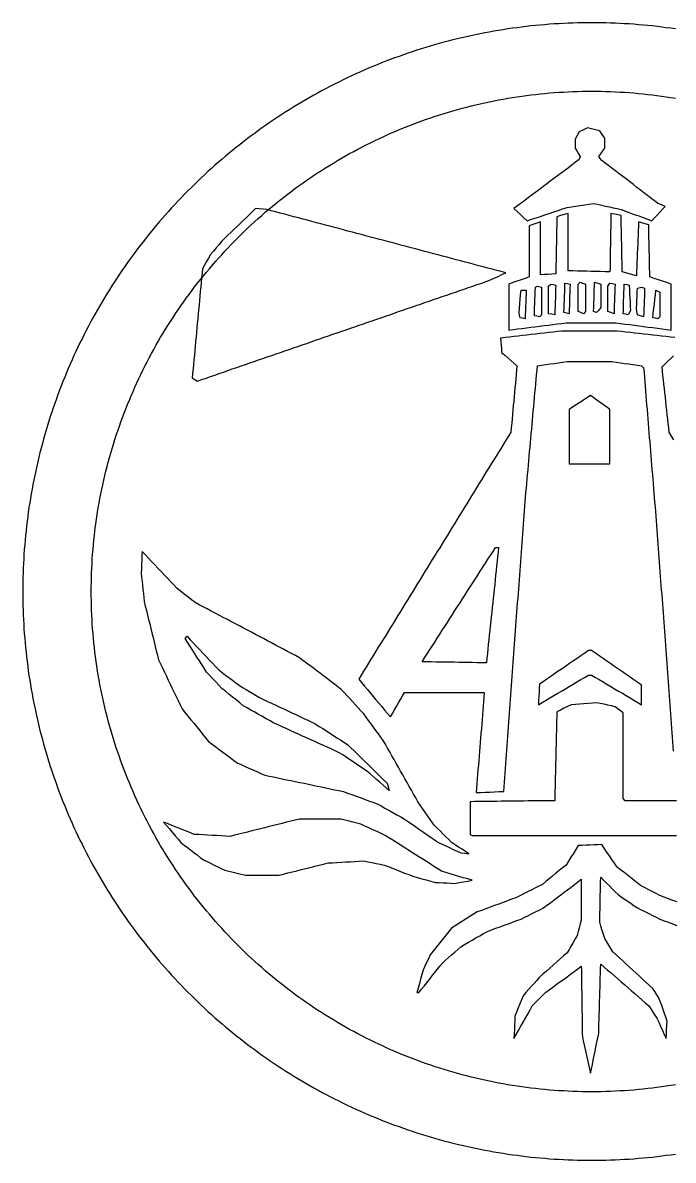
# Model space of a CAD drawing. Header units: millimetres. Extents: x 27 to 997, y -997 to -27.
# Drawn here: x 27 to 582, y -997 to -27 of the extents above; entities that cross this region are included whole.
import ezdxf

# ---------------------------------------------------------------- set-up
doc = ezdxf.new("R2010")
doc.units = ezdxf.units.MM

msp = doc.modelspace()

# ---------------------------------------------------------------- linework, layer by layer
for points in [[(583.58, -32), (579.63, -31.43), (575.68, -30.89), (571.72, -30.38), (567.75, -29.9), (563.79, -29.46), (559.82, -29.05), (555.84, -28.67), (551.87, -28.33), (547.89, -28.02), (543.91, -27.74), (539.92, -27.49), (535.94, -27.28), (531.95, -27.1), (527.96, -26.95), (523.97, -26.84), (519.98, -26.76), (515.99, -26.71), (512, -26.69), (508.01, -26.71), (504.02, -26.76), (500.03, -26.84), (496.04, -26.95), (492.05, -27.1), (488.06, -27.28), (484.08, -27.49), (480.09, -27.74), (476.11, -28.02), (472.13, -28.33), (468.16, -28.67), (464.18, -29.05), (460.21, -29.46), (456.25, -29.9), (452.28, -30.38), (448.32, -30.89), (444.37, -31.43), (440.42, -32), (436.48, -32.6), (432.54, -33.24), (428.6, -33.91), (424.67, -34.61), (420.75, -35.35), (416.83, -36.11), (412.92, -36.91), (409.02, -37.74), (405.12, -38.61), (401.23, -39.5), (397.35, -40.43), (393.47, -41.39), (389.61, -42.38), (385.75, -43.4), (381.9, -44.45), (378.06, -45.54), (374.23, -46.66), (370.41, -47.81), (366.59, -48.99), (362.79, -50.2), (359, -51.44), (355.22, -52.71), (351.44, -54.02), (347.68, -55.35), (343.93, -56.72), (340.19, -58.12), (336.47, -59.55), (332.75, -61.01), (329.05, -62.5), (325.36, -64.01), (321.68, -65.56), (318.02, -67.15), (314.36, -68.76), (310.73, -70.4), (307.1, -72.07), (303.49, -73.77), (299.89, -75.5), (296.31, -77.25), (292.74, -79.04), (289.19, -80.86), (285.65, -82.71), (282.13, -84.58), (278.62, -86.49), (275.13, -88.42), (271.65, -90.39), (268.19, -92.38), (264.75, -94.4), (261.33, -96.44), (257.92, -98.52), (254.52, -100.62), (251.15, -102.75), (247.79, -104.91), (244.45, -107.1), (241.13, -109.31), (237.83, -111.55), (234.55, -113.82), (231.28, -116.12), (228.04, -118.44), (224.81, -120.79), (221.6, -123.16), (218.41, -125.56), (215.24, -127.99), (212.1, -130.45), (208.97, -132.93), (205.86, -135.43), (202.77, -137.96), (199.71, -140.52), (196.66, -143.1), (193.64, -145.7), (190.64, -148.33), (187.66, -150.99), (184.7, -153.67), (181.77, -156.37), (178.85, -159.1), (175.96, -161.85), (173.09, -164.63), (170.25, -167.43), (167.43, -170.25), (164.63, -173.09), (161.85, -175.96), (159.1, -178.85), (156.37, -181.77), (153.67, -184.7), (150.99, -187.66), (148.33, -190.64), (145.7, -193.64), (143.1, -196.66), (140.52, -199.71), (137.96, -202.77), (135.43, -205.86), (132.93, -208.97), (130.45, -212.1), (127.99, -215.24), (125.56, -218.41), (123.16, -221.6), (120.79, -224.81), (118.44, -228.04), (116.12, -231.28), (113.82, -234.55), (111.55, -237.83), (109.31, -241.13), (107.1, -244.45), (104.91, -247.79), (102.75, -251.15), (100.62, -254.52), (98.52, -257.92), (96.44, -261.33), (94.4, -264.75), (92.38, -268.19), (90.39, -271.65), (88.42, -275.13), (86.49, -278.62), (84.58, -282.13), (82.71, -285.65), (80.86, -289.19), (79.04, -292.74), (77.25, -296.31), (75.5, -299.89), (73.77, -303.49), (72.07, -307.1), (70.4, -310.73), (68.76, -314.36), (67.15, -318.02), (65.56, -321.68), (64.01, -325.36), (62.5, -329.05), (61.01, -332.75), (59.55, -336.47), (58.12, -340.19), (56.72, -343.93), (55.35, -347.68), (54.02, -351.44), (52.71, -355.22), (51.44, -359), (50.2, -362.79), (48.99, -366.59), (47.81, -370.41), (46.66, -374.23), (45.54, -378.06), (44.45, -381.9), (43.4, -385.75), (42.38, -389.61), (41.39, -393.47), (40.43, -397.35), (39.5, -401.23), (38.61, -405.12), (37.74, -409.02), (36.91, -412.92), (36.11, -416.83), (35.35, -420.75), (34.61, -424.67), (33.91, -428.6), (33.24, -432.54), (32.6, -436.48), (32, -440.42), (31.43, -444.37), (30.89, -448.32), (30.38, -452.28), (29.9, -456.25), (29.46, -460.21), (29.05, -464.18), (28.67, -468.16), (28.33, -472.13), (28.02, -476.11), (27.74, -480.09), (27.49, -484.08), (27.28, -488.06), (27.1, -492.05), (26.95, -496.04), (26.84, -500.03), (26.76, -504.02), (26.71, -508.01), (26.69, -512), (26.69, -512), (26.71, -515.99), (26.76, -519.98), (26.84, -523.97), (26.95, -527.96), (27.1, -531.95), (27.28, -535.94), (27.49, -539.92), (27.74, -543.91), (28.02, -547.89), (28.33, -551.87), (28.67, -555.84), (29.05, -559.82), (29.46, -563.79), (29.9, -567.75), (30.38, -571.72), (30.89, -575.68), (31.43, -579.63), (32, -583.58), (32.6, -587.52), (33.24, -591.46), (33.91, -595.4), (34.61, -599.33), (35.35, -603.25), (36.11, -607.17), (36.91, -611.08), (37.74, -614.98), (38.61, -618.88), (39.5, -622.77), (40.43, -626.65), (41.39, -630.53), (42.38, -634.39), (43.4, -638.25), (44.45, -642.1), (45.54, -645.94), (46.66, -649.77), (47.81, -653.59), (48.99, -657.41), (50.2, -661.21), (51.44, -665), (52.71, -668.78), (54.02, -672.56), (55.35, -676.32), (56.72, -680.07), (58.12, -683.81), (59.55, -687.53), (61.01, -691.25), (62.5, -694.95), (64.01, -698.64), (65.56, -702.32), (67.15, -705.98), (68.76, -709.64), (70.4, -713.27), (72.07, -716.9), (73.77, -720.51), (75.5, -724.11), (77.25, -727.69), (79.04, -731.26), (80.86, -734.81), (82.71, -738.35), (84.58, -741.87), (86.49, -745.38), (88.42, -748.87), (90.39, -752.35), (92.38, -755.81), (94.4, -759.25), (96.44, -762.67), (98.52, -766.08), (100.62, -769.48), (102.75, -772.85), (104.91, -776.21), (107.1, -779.55), (109.31, -782.87), (111.55, -786.17), (113.82, -789.45), (116.12, -792.72), (118.44, -795.96), (120.79, -799.19), (123.16, -802.4), (125.56, -805.59), (127.99, -808.76), (130.45, -811.9), (132.93, -815.03), (135.43, -818.14), (137.96, -821.23), (140.52, -824.29), (143.1, -827.34), (145.7, -830.36), (148.33, -833.36), (150.99, -836.34), (153.67, -839.3), (156.37, -842.23), (159.1, -845.15), (161.85, -848.04), (164.63, -850.91), (167.43, -853.75), (170.25, -856.57), (173.09, -859.37), (175.96, -862.15), (178.85, -864.9), (181.77, -867.63), (184.7, -870.33), (187.66, -873.01), (190.64, -875.67), (193.64, -878.3), (196.66, -880.9), (199.71, -883.48), (202.77, -886.04), (205.86, -888.57), (208.97, -891.07), (212.1, -893.55), (215.24, -896.01), (218.41, -898.44), (221.6, -900.84), (224.81, -903.21), (228.04, -905.56), (231.28, -907.88), (234.55, -910.18), (237.83, -912.45), (241.13, -914.69), (244.45, -916.9), (247.79, -919.09), (251.15, -921.25), (254.52, -923.38), (257.92, -925.48), (261.33, -927.56), (264.75, -929.6), (268.19, -931.62), (271.65, -933.61), (275.13, -935.58), (278.62, -937.51), (282.13, -939.42), (285.65, -941.29), (289.19, -943.14), (292.74, -944.96), (296.31, -946.75), (299.89, -948.5), (303.49, -950.23), (307.1, -951.93), (310.73, -953.6), (314.36, -955.24), (318.02, -956.85), (321.68, -958.44), (325.36, -959.99), (329.05, -961.5), (332.75, -962.99), (336.47, -964.45), (340.19, -965.88), (343.93, -967.28), (347.68, -968.65), (351.44, -969.98), (355.22, -971.29), (359, -972.56), (362.79, -973.8), (366.59, -975.01), (370.41, -976.19), (374.23, -977.34), (378.06, -978.46), (381.9, -979.55), (385.75, -980.6), (389.61, -981.62), (393.47, -982.61), (397.35, -983.57), (401.23, -984.5), (405.12, -985.39), (409.02, -986.26), (412.92, -987.09), (416.83, -987.89), (420.75, -988.65), (424.67, -989.39), (428.6, -990.09), (432.54, -990.76), (436.48, -991.4), (440.42, -992), (444.37, -992.57), (448.32, -993.11), (452.28, -993.62), (456.25, -994.1), (460.21, -994.54), (464.18, -994.95), (468.16, -995.33), (472.13, -995.67), (476.11, -995.98), (480.09, -996.26), (484.08, -996.51), (488.06, -996.72), (492.05, -996.9), (496.04, -997.05), (500.03, -997.16), (504.02, -997.24), (508.01, -997.29), (512, -997.31), (515.99, -997.29), (519.98, -997.24), (523.97, -997.16), (527.96, -997.05), (531.95, -996.9), (535.94, -996.72), (539.92, -996.51), (543.91, -996.26), (547.89, -995.98), (551.87, -995.67), (555.84, -995.33), (559.82, -994.95), (563.79, -994.54), (567.75, -994.1), (571.72, -993.62), (575.68, -993.11), (579.63, -992.57), (583.58, -992)], [(583.51, -932.85), (579.57, -933.5), (575.62, -934.11), (571.67, -934.69), (567.72, -935.23), (563.76, -935.73), (559.8, -936.2), (555.83, -936.62), (551.86, -937.02), (547.88, -937.37), (543.9, -937.69), (539.92, -937.97), (535.94, -938.21), (531.95, -938.41), (527.96, -938.58), (523.97, -938.71), (519.98, -938.81), (515.99, -938.86), (512, -938.88), (508.01, -938.86), (504.02, -938.81), (500.03, -938.71), (496.04, -938.58), (492.05, -938.41), (488.06, -938.21), (484.08, -937.97), (480.1, -937.69), (476.12, -937.37), (472.14, -937.02), (468.17, -936.62), (464.2, -936.2), (460.24, -935.73), (456.28, -935.23), (452.33, -934.69), (448.38, -934.11), (444.43, -933.5), (440.49, -932.85), (436.56, -932.16), (432.64, -931.44), (428.72, -930.68), (424.81, -929.88), (420.91, -929.05), (417.01, -928.18), (413.12, -927.27), (409.24, -926.33), (405.38, -925.35), (401.52, -924.33), (397.66, -923.28), (393.82, -922.2), (389.99, -921.07), (386.17, -919.91), (382.37, -918.72), (378.57, -917.49), (374.78, -916.23), (371.01, -914.92), (367.25, -913.59), (363.5, -912.22), (359.77, -910.81), (356.04, -909.37), (352.33, -907.9), (348.64, -906.39), (344.96, -904.84), (341.29, -903.26), (337.64, -901.65), (334.01, -900), (330.39, -898.32), (326.78, -896.61), (323.2, -894.86), (319.62, -893.08), (316.07, -891.26), (312.53, -889.41), (309.01, -887.53), (305.51, -885.62), (302.03, -883.67), (298.56, -881.69), (295.11, -879.68), (291.68, -877.63), (288.28, -875.56), (284.89, -873.45), (281.52, -871.31), (278.17, -869.14), (274.84, -866.94), (271.53, -864.7), (268.24, -862.44), (264.98, -860.15), (261.73, -857.82), (258.51, -855.47), (255.31, -853.08), (252.13, -850.67), (248.98, -848.22), (245.84, -845.75), (242.74, -843.25), (239.65, -840.71), (236.59, -838.15), (233.55, -835.56), (230.54, -832.95), (227.55, -830.3), (224.59, -827.63), (221.65, -824.93), (218.73, -822.2), (215.85, -819.44), (212.99, -816.66), (210.15, -813.85), (207.34, -811.01), (204.56, -808.15), (201.8, -805.27), (199.07, -802.35), (196.37, -799.41), (193.7, -796.45), (191.05, -793.46), (188.44, -790.45), (185.85, -787.41), (183.29, -784.35), (180.75, -781.26), (178.25, -778.16), (175.78, -775.02), (173.33, -771.87), (170.92, -768.69), (168.53, -765.49), (166.18, -762.27), (163.85, -759.02), (161.56, -755.76), (159.3, -752.47), (157.06, -749.16), (154.86, -745.83), (152.69, -742.48), (150.55, -739.11), (148.44, -735.72), (146.37, -732.32), (144.32, -728.89), (142.31, -725.44), (140.33, -721.97), (138.38, -718.49), (136.47, -714.99), (134.59, -711.47), (132.74, -707.93), (130.92, -704.38), (129.14, -700.8), (127.39, -697.22), (125.68, -693.61), (124, -689.99), (122.35, -686.36), (120.74, -682.71), (119.16, -679.04), (117.61, -675.36), (116.1, -671.67), (114.63, -667.96), (113.19, -664.23), (111.78, -660.5), (110.41, -656.75), (109.08, -652.99), (107.77, -649.22), (106.51, -645.43), (105.28, -641.63), (104.09, -637.83), (102.93, -634.01), (101.8, -630.18), (100.72, -626.34), (99.67, -622.48), (98.65, -618.62), (97.67, -614.76), (96.73, -610.88), (95.82, -606.99), (94.95, -603.09), (94.12, -599.19), (93.32, -595.28), (92.56, -591.36), (91.84, -587.44), (91.15, -583.51), (90.5, -579.57), (89.89, -575.62), (89.31, -571.67), (88.77, -567.72), (88.27, -563.76), (87.8, -559.8), (87.38, -555.83), (86.98, -551.86), (86.63, -547.88), (86.31, -543.9), (86.03, -539.92), (85.79, -535.94), (85.59, -531.95), (85.42, -527.96), (85.29, -523.97), (85.19, -519.98), (85.14, -515.99), (85.12, -512), (85.12, -512), (85.14, -508.01), (85.19, -504.02), (85.29, -500.03), (85.42, -496.04), (85.59, -492.05), (85.79, -488.06), (86.03, -484.08), (86.31, -480.1), (86.63, -476.12), (86.98, -472.14), (87.38, -468.17), (87.8, -464.2), (88.27, -460.24), (88.77, -456.28), (89.31, -452.33), (89.89, -448.38), (90.5, -444.43), (91.15, -440.49), (91.84, -436.56), (92.56, -432.64), (93.32, -428.72), (94.12, -424.81), (94.95, -420.91), (95.82, -417.01), (96.73, -413.12), (97.67, -409.24), (98.65, -405.38), (99.67, -401.52), (100.72, -397.66), (101.8, -393.82), (102.93, -389.99), (104.09, -386.17), (105.28, -382.37), (106.51, -378.57), (107.77, -374.78), (109.08, -371.01), (110.41, -367.25), (111.78, -363.5), (113.19, -359.77), (114.63, -356.04), (116.1, -352.33), (117.61, -348.64), (119.16, -344.96), (120.74, -341.29), (122.35, -337.64), (124, -334.01), (125.68, -330.39), (127.39, -326.78), (129.14, -323.2), (130.92, -319.62), (132.74, -316.07), (134.59, -312.53), (136.47, -309.01), (138.38, -305.51), (140.33, -302.03), (142.31, -298.56), (144.32, -295.11), (146.37, -291.68), (148.44, -288.28), (150.55, -284.89), (152.69, -281.52), (154.86, -278.17), (157.06, -274.84), (159.3, -271.53), (161.56, -268.24), (163.85, -264.98), (166.18, -261.73), (168.53, -258.51), (170.92, -255.31), (173.33, -252.13), (175.78, -248.98), (178.25, -245.84), (180.75, -242.74), (183.29, -239.65), (185.85, -236.59), (188.44, -233.55), (191.05, -230.54), (193.7, -227.55), (196.37, -224.59), (199.07, -221.65), (201.8, -218.73), (204.56, -215.85), (207.34, -212.99), (210.15, -210.15), (212.99, -207.34), (215.85, -204.56), (218.73, -201.8), (221.65, -199.07), (224.59, -196.37), (227.55, -193.7), (230.54, -191.05), (233.55, -188.44), (236.59, -185.85), (239.65, -183.29), (242.74, -180.75), (245.84, -178.25), (248.98, -175.78), (252.13, -173.33), (255.31, -170.92), (258.51, -168.53), (261.73, -166.18), (264.98, -163.85), (268.24, -161.56), (271.53, -159.3), (274.84, -157.06), (278.17, -154.86), (281.52, -152.69), (284.89, -150.55), (288.28, -148.44), (291.68, -146.37), (295.11, -144.32), (298.56, -142.31), (302.03, -140.33), (305.51, -138.38), (309.01, -136.47), (312.53, -134.59), (316.07, -132.74), (319.62, -130.92), (323.2, -129.14), (326.78, -127.39), (330.39, -125.68), (334.01, -124), (337.64, -122.35), (341.29, -120.74), (344.96, -119.16), (348.64, -117.61), (352.33, -116.1), (356.04, -114.63), (359.77, -113.19), (363.5, -111.78), (367.25, -110.41), (371.01, -109.08), (374.78, -107.77), (378.57, -106.51), (382.37, -105.28), (386.17, -104.09), (389.99, -102.93), (393.82, -101.8), (397.66, -100.72), (401.52, -99.67), (405.38, -98.65), (409.24, -97.67), (413.12, -96.73), (417.01, -95.82), (420.91, -94.95), (424.81, -94.12), (428.72, -93.32), (432.64, -92.56), (436.56, -91.84), (440.49, -91.15), (444.43, -90.5), (448.38, -89.89), (452.33, -89.31), (456.28, -88.77), (460.24, -88.27), (464.2, -87.8), (468.17, -87.38), (472.14, -86.98), (476.12, -86.63), (480.1, -86.31), (484.08, -86.03), (488.06, -85.79), (492.05, -85.59), (496.04, -85.42), (500.03, -85.29), (504.02, -85.19), (508.01, -85.14), (512, -85.12), (515.99, -85.14), (519.98, -85.19), (523.97, -85.29), (527.96, -85.42), (531.95, -85.59), (535.94, -85.79), (539.92, -86.03), (543.9, -86.31), (547.88, -86.63), (551.86, -86.98), (555.83, -87.38), (559.8, -87.8), (563.76, -88.27), (567.72, -88.77), (571.67, -89.31), (575.62, -89.89), (579.57, -90.5), (583.51, -91.15)], [(583.01, -295.4), (579.22, -294.97), (575.42, -294.53), (571.63, -294.1), (567.83, -293.66), (564.04, -293.23), (560.24, -292.79), (556.44, -292.35), (552.65, -291.92), (548.85, -291.48), (545.06, -291.05), (541.26, -290.61), (537.47, -290.18), (533.67, -289.74), (529.75, -289.74), (525.83, -289.74), (521.91, -289.74), (517.99, -289.74), (514.07, -289.74), (510.14, -289.74), (506.22, -289.74), (502.3, -289.74), (498.38, -289.74), (494.46, -289.74), (490.54, -289.74), (486.62, -289.74), (482.89, -290.18), (479.15, -290.61), (475.42, -291.05), (471.69, -291.48), (467.95, -291.92), (464.22, -292.35), (460.49, -292.79), (456.75, -293.23), (453.02, -293.66), (449.28, -294.1), (445.55, -294.53), (441.82, -294.97), (438.08, -295.4), (434.35, -295.84), (434.35, -295.84), (434.57, -298.89), (434.79, -301.94), (435, -304.99), (435.22, -308.04), (437.83, -310.31), (440.45, -312.57), (443.06, -314.84), (445.68, -317.1), (448.29, -319.37), (447.94, -323.14), (447.59, -326.92), (447.25, -330.69), (446.9, -334.47), (446.55, -338.24), (446.2, -342.02), (445.85, -345.79), (445.51, -349.57), (445.16, -353.34), (444.81, -357.12), (444.46, -360.89), (444.11, -364.67), (443.77, -368.44), (443.42, -372.22), (443.07, -375.99), (440.98, -379.39), (438.88, -382.79), (436.79, -386.19), (434.7, -389.59), (432.6, -392.99), (430.51, -396.39), (428.41, -399.79), (426.32, -403.19), (424.23, -406.59), (422.13, -409.99), (420.04, -413.4), (417.95, -416.8), (415.85, -420.2), (413.76, -423.6), (411.66, -427), (409.57, -430.4), (407.48, -433.8), (405.38, -437.2), (403.29, -440.6), (401.2, -444), (399.1, -447.4), (397.01, -450.8), (394.91, -454.2), (392.82, -457.6), (390.73, -461), (388.63, -464.4), (386.54, -467.8), (384.45, -471.2), (382.35, -474.6), (380.26, -478), (378.16, -481.41), (376.07, -484.81), (373.98, -488.21), (371.88, -491.61), (369.79, -495.01), (367.7, -498.41), (365.6, -501.81), (363.51, -505.21), (361.42, -508.61), (359.32, -512.01), (357.23, -515.41), (355.13, -518.81), (353.04, -522.21), (350.95, -525.61), (348.85, -529.01), (346.76, -532.41), (344.67, -535.81), (342.57, -539.21), (340.48, -542.61), (338.38, -546.01), (336.29, -549.41), (334.2, -552.82), (332.1, -556.22), (330.01, -559.62), (327.92, -563.02), (325.82, -566.42), (323.73, -569.82), (321.63, -573.22), (319.54, -576.62), (317.45, -580.02), (315.35, -583.42), (313.26, -586.82), (315.72, -589.75), (318.17, -592.68), (320.63, -595.61), (323.08, -598.54), (325.54, -601.47), (327.99, -604.4), (330.45, -607.33), (332.9, -610.26), (335.36, -613.19), (337.81, -616.12), (340.27, -619.05), (342.01, -616.06), (343.75, -613.08), (345.49, -610.09), (347.24, -607.11), (348.98, -604.12), (350.72, -601.14), (352.46, -598.15), (356.46, -598.15), (360.45, -598.15), (364.45, -598.15), (368.45, -598.15), (372.45, -598.15), (376.44, -598.15), (380.44, -598.15), (384.44, -598.15), (388.43, -598.15), (392.43, -598.15), (396.43, -598.15), (400.42, -598.15), (404.42, -598.15), (408.42, -598.15), (412.42, -598.15), (416.41, -598.15), (420.41, -598.15), (420.09, -602.03), (419.78, -605.91), (419.46, -609.79), (419.14, -613.67), (418.83, -617.55), (418.51, -621.43), (418.19, -625.31), (417.88, -629.19), (417.56, -633.07), (417.24, -636.95), (416.93, -640.84), (416.61, -644.72), (416.29, -648.6), (415.97, -652.48), (415.66, -656.36), (415.34, -660.24), (415.02, -664.12), (414.71, -668), (414.39, -671.88), (414.07, -675.76), (413.76, -679.64), (413.44, -683.52), (417.36, -683.38), (421.28, -683.23), (425.21, -683.09), (429.13, -682.94), (433.05, -682.79), (436.97, -682.65), (437.26, -678.72), (437.55, -674.8), (437.84, -670.87), (438.13, -666.94), (438.42, -663.01), (438.71, -659.09), (439, -655.16), (439.29, -651.23), (439.58, -647.3), (439.87, -643.38), (440.16, -639.45), (440.45, -635.52), (440.74, -631.6), (441.03, -627.67), (441.32, -623.74), (441.62, -619.81), (441.91, -615.89), (442.2, -611.96), (442.49, -608.03), (442.78, -604.1), (443.07, -600.18), (443.36, -596.25), (443.65, -592.32), (443.94, -588.39), (444.23, -584.47), (444.52, -580.54), (444.81, -576.61), (445.1, -572.69), (445.39, -568.76), (445.68, -564.83), (445.97, -560.9), (446.26, -556.98), (446.55, -553.05), (446.84, -549.12), (447.13, -545.19), (447.42, -541.27), (447.71, -537.34), (448, -533.41), (448.29, -529.49), (448.58, -525.56), (448.87, -521.63), (449.16, -517.7), (449.45, -513.78), (449.74, -509.85), (450.03, -505.92), (450.32, -501.99), (450.61, -498.07), (450.91, -494.14), (451.2, -490.21), (451.49, -486.28), (451.78, -482.36), (452.07, -478.43), (452.36, -474.5), (452.65, -470.58), (452.94, -466.65), (453.23, -462.72), (453.52, -458.79), (453.81, -454.87), (454.1, -450.94), (454.39, -447.01), (454.68, -443.08), (454.97, -439.16), (455.26, -435.23), (455.61, -431.37), (455.96, -427.51), (456.31, -423.64), (456.65, -419.78), (457, -415.92), (457.35, -412.06), (457.7, -408.2), (458.05, -404.33), (458.4, -400.47), (458.75, -396.61), (459.1, -392.75), (459.44, -388.89), (459.79, -385.02), (460.14, -381.16), (460.49, -377.3), (460.84, -373.44), (461.19, -369.58), (461.54, -365.71), (461.88, -361.85), (462.23, -357.99), (462.58, -354.13), (462.93, -350.27), (463.28, -346.4), (463.63, -342.54), (463.98, -338.68), (464.33, -334.82), (464.67, -330.96), (465.02, -327.09), (465.37, -323.23), (465.72, -319.37), (469.33, -318.87), (472.94, -318.37), (476.55, -317.87), (480.15, -317.38), (483.76, -316.88), (487.37, -316.38), (490.98, -315.88), (494.81, -315.88), (498.65, -315.88), (502.48, -315.88), (506.31, -315.88), (510.14, -315.88), (513.98, -315.88), (517.81, -315.88), (521.64, -315.88), (525.48, -315.88), (529.31, -315.88), (532.92, -316.38), (536.53, -316.88), (540.14, -317.38), (543.75, -317.87), (547.36, -318.37), (550.97, -318.87), (554.58, -319.37), (556.32, -321.11), (556.64, -325.07), (556.97, -329.03), (557.29, -332.98), (557.61, -336.94), (557.94, -340.9), (558.26, -344.86), (558.59, -348.81), (558.91, -352.77), (559.23, -356.73), (559.56, -360.69), (559.88, -364.64), (560.2, -368.6), (560.53, -372.56), (560.85, -376.52), (561.18, -380.48), (561.5, -384.43), (561.82, -388.39), (562.15, -392.35), (562.47, -396.31), (562.79, -400.26), (563.12, -404.22), (563.44, -408.18), (563.77, -412.14), (564.09, -416.1), (564.41, -420.05), (564.74, -424.01), (565.06, -427.97), (565.38, -431.93), (565.71, -435.88), (566.03, -439.84), (566.36, -443.8), (566.68, -447.76), (567, -451.71), (567.33, -455.67), (567.65, -459.63), (567.94, -463.56), (568.23, -467.49), (568.52, -471.41), (568.81, -475.34), (569.1, -479.27), (569.39, -483.2), (569.68, -487.13), (569.97, -491.05), (570.26, -494.98), (570.55, -498.91), (570.84, -502.84), (571.13, -506.76), (571.42, -510.69), (571.71, -514.62), (572.01, -518.55), (572.3, -522.48), (572.59, -526.4), (572.88, -530.33), (573.17, -534.26), (573.46, -538.19), (573.75, -542.12), (574.04, -546.04), (574.33, -549.97), (574.62, -553.9), (574.91, -557.83), (575.2, -561.76), (575.49, -565.68), (575.78, -569.61), (576.07, -573.54), (576.36, -577.47), (576.65, -581.39), (576.94, -585.32), (577.23, -589.25), (577.52, -593.18), (577.81, -597.11), (578.1, -601.03), (578.39, -604.96), (578.68, -608.89), (578.97, -612.82), (579.26, -616.75), (579.55, -620.67), (579.84, -624.6), (580.14, -628.53), (580.43, -632.46), (580.72, -636.39), (581.01, -640.31), (581.3, -644.24), (581.59, -648.17)], [(582.22, -382.71), (580.16, -379.35), (578.1, -375.99), (577.69, -372.27), (577.29, -368.56), (576.88, -364.84), (576.47, -361.12), (576.07, -357.41), (575.66, -353.69), (575.25, -349.97), (574.85, -346.26), (574.44, -342.54), (574.03, -338.82), (573.63, -335.11), (573.22, -331.39), (572.81, -327.67), (572.41, -323.96), (572, -320.24), (574.47, -317.92), (576.94, -315.59), (579.4, -313.27), (581.87, -310.95)], [(584.3, -690.49), (580.33, -690.49), (576.36, -690.49), (572.39, -690.49), (568.42, -690.49), (564.45, -690.49), (560.48, -690.49), (556.52, -690.49), (552.55, -690.49), (548.58, -690.49), (544.61, -690.49), (540.64, -690.49), (538.9, -688.75), (538.9, -684.9), (538.9, -681.05), (538.9, -677.2), (538.9, -673.34), (538.9, -669.49), (538.9, -665.64), (538.9, -661.79), (538.9, -657.94), (538.9, -654.09), (538.9, -650.23), (538.9, -646.38), (538.9, -642.53), (538.9, -638.68), (538.9, -634.83), (538.9, -630.98), (538.9, -627.12), (538.9, -623.27), (538.9, -619.42), (538.9, -615.57), (536.58, -613.83), (534.25, -612.08), (531.93, -610.34), (528.79, -609.64), (525.65, -608.95), (522.52, -608.25), (519.38, -607.56), (516.24, -606.86), (512.61, -607.15), (508.98, -607.44), (505.36, -607.73), (501.73, -608.02), (498.1, -608.31), (494.47, -608.6), (491.42, -610.12), (488.37, -611.65), (485.32, -613.18), (482.27, -614.7), (482.18, -618.69), (482.09, -622.68), (482, -626.67), (481.9, -630.66), (481.81, -634.64), (481.72, -638.63), (481.63, -642.62), (481.54, -646.61), (481.45, -650.6), (481.35, -654.59), (481.26, -658.58), (481.17, -662.57), (481.08, -666.56), (480.99, -670.55), (480.9, -674.53), (480.8, -678.52), (480.71, -682.51), (480.62, -686.5), (480.53, -690.49), (476.72, -690.54), (472.92, -690.58), (469.11, -690.63), (465.31, -690.67), (461.5, -690.72), (457.7, -690.76), (453.89, -690.81), (450.08, -690.86), (446.28, -690.9), (442.47, -690.95), (438.67, -690.99), (434.86, -691.04), (431.05, -691.09), (427.25, -691.13), (423.44, -691.18), (419.64, -691.22), (415.83, -691.27), (412.03, -691.31), (408.22, -691.36), (408.22, -691.36), (408.22, -695.34), (408.22, -699.33), (408.22, -703.31), (408.22, -707.29), (408.22, -711.27), (408.22, -715.26), (408.22, -719.24), (409.96, -720.11), (413.92, -720.11), (417.89, -720.11), (421.85, -720.11), (425.81, -720.11), (429.78, -720.11), (433.74, -720.11), (437.7, -720.11), (441.67, -720.11), (445.63, -720.11), (449.59, -720.11), (453.55, -720.11), (457.52, -720.11), (461.48, -720.11), (465.44, -720.11), (469.41, -720.11), (473.37, -720.11), (477.33, -720.11), (481.3, -720.11), (485.26, -720.11), (489.22, -720.11), (493.19, -720.11), (497.15, -720.11), (501.11, -720.11), (505.08, -720.11), (509.04, -720.11), (513, -720.11), (516.96, -720.11), (520.93, -720.11), (524.89, -720.11), (528.85, -720.11), (532.82, -720.11), (536.78, -720.11), (540.74, -720.11), (544.71, -720.11), (548.67, -720.11), (552.63, -720.11), (556.6, -720.11), (560.56, -720.11), (564.52, -720.11), (568.49, -720.11), (572.45, -720.11), (576.41, -720.11), (580.37, -720.11), (584.34, -720.11)], [(584.97, -776.93), (581.29, -775.58), (577.62, -774.22), (573.94, -772.87), (570.26, -771.51), (566.95, -769.77), (563.64, -768.03), (560.33, -766.28), (557.02, -764.54), (553.71, -762.8), (550.85, -760.56), (547.98, -758.32), (545.12, -756.08), (542.26, -753.84), (539.4, -751.6), (536.53, -749.36), (533.67, -747.12), (531.49, -743.92), (529.31, -740.73), (527.13, -737.54), (524.96, -734.34), (522.78, -731.14), (520.6, -727.95), (517.26, -728.1), (513.92, -728.24), (510.58, -728.38), (507.24, -728.53), (503.9, -728.68), (500.56, -728.82), (498.47, -732.13), (496.38, -735.44), (494.29, -738.76), (492.2, -742.07), (490.11, -745.38), (487.25, -747.74), (484.38, -750.11), (481.52, -752.47), (478.66, -754.84), (475.8, -757.2), (472.93, -759.57), (470.07, -761.93), (466.83, -763.55), (463.6, -765.16), (460.36, -766.78), (457.13, -768.4), (453.89, -770.02), (450.66, -771.63), (447.42, -773.25), (443.74, -774.61), (440.06, -775.96), (436.39, -777.32), (432.71, -778.67), (429.03, -780.03), (425.35, -781.38), (421.68, -782.74), (418, -784.09), (414.32, -785.45), (411.21, -787.44), (408.1, -789.43), (404.99, -791.42), (401.87, -793.42), (398.76, -795.41), (395.65, -797.4), (392.54, -799.39), (390.25, -802.22), (387.97, -805.05), (385.68, -807.88), (383.39, -810.71), (381.1, -813.55), (378.81, -816.38), (376.53, -819.21), (374.24, -822.04), (372.72, -825.31), (371.19, -828.58), (369.66, -831.84), (368.14, -835.11), (367.1, -838.94), (366.05, -842.77), (365.01, -846.61), (363.96, -850.44), (362.92, -854.27), (362.92, -854.27), (364.66, -854.27), (366.89, -851.46), (369.11, -848.66), (371.34, -845.85), (373.57, -843.04), (375.79, -840.24), (378.02, -837.43), (380.25, -834.62), (382.47, -831.82), (384.7, -829.01), (387.31, -826.69), (389.93, -824.36), (392.54, -822.04), (395.15, -819.72), (397.77, -817.39), (400.38, -815.07), (403.62, -813.2), (406.85, -811.34), (410.09, -809.47), (413.32, -807.6), (416.56, -805.73), (419.79, -803.87), (423.03, -802), (426.62, -800.69), (430.22, -799.39), (433.81, -798.08), (437.4, -796.77), (441, -795.47), (444.59, -794.16), (448.19, -792.86), (451.78, -791.55), (454.97, -789.95), (458.17, -788.36), (461.36, -786.76), (464.55, -785.16), (467.75, -783.57), (470.94, -781.97), (473.87, -779.75), (476.8, -777.53), (479.73, -775.32), (482.66, -773.1), (485.59, -770.88), (488.53, -768.66), (491.46, -766.44), (494.39, -764.22), (497.32, -762.01), (500.25, -759.79), (503.18, -757.57), (503.18, -761.44), (503.18, -765.31), (503.18, -769.19), (503.18, -773.06), (503.18, -776.93), (503.18, -780.8), (503.18, -784.68), (503.18, -788.55), (503.18, -792.42), (502.31, -795.69), (501.44, -798.95), (500.56, -802.22), (499.69, -805.49), (497.95, -808.45), (496.21, -811.41), (494.46, -814.38), (492.72, -817.34), (490.98, -820.3), (488.04, -822.91), (485.1, -825.53), (482.16, -828.14), (479.22, -830.75), (476.28, -833.37), (473.34, -835.98), (470.4, -838.6), (467.46, -841.21), (465.14, -843.82), (462.81, -846.44), (460.49, -849.05), (458.17, -851.66), (455.84, -854.28), (453.52, -856.89), (452.13, -860.37), (450.73, -863.86), (449.34, -867.34), (447.94, -870.83), (446.55, -874.31), (446.38, -878.14), (446.2, -881.98), (446.03, -885.81), (445.85, -889.65), (445.68, -893.48), (447.64, -890), (449.6, -886.51), (451.56, -883.02), (453.52, -879.54), (455.48, -876.06), (457.44, -872.57), (459.4, -869.09), (461.36, -865.6), (463.63, -863.33), (465.89, -861.07), (468.16, -858.8), (470.42, -856.54), (472.69, -854.27), (475.74, -852), (478.79, -849.74), (481.84, -847.48), (484.89, -845.21), (487.94, -842.94), (490.98, -840.68), (494.03, -838.41), (497.08, -836.15), (500.13, -833.88), (503.18, -831.62), (503.23, -835.43), (503.29, -839.24), (503.34, -843.06), (503.4, -846.87), (503.45, -850.68), (503.51, -854.49), (503.56, -858.3), (503.62, -862.12), (503.67, -865.93), (503.72, -869.74), (503.78, -873.55), (503.83, -877.36), (503.89, -881.17), (503.94, -884.99), (504, -888.8), (504.05, -892.61), (504.92, -896.42), (505.79, -900.23), (506.66, -904.04), (507.53, -907.86), (508.41, -911.67), (509.28, -915.48), (510.15, -919.29), (511.02, -923.1), (511.79, -919.32), (512.57, -915.55), (513.34, -911.77), (514.12, -908), (514.89, -904.22), (515.67, -900.45), (516.44, -896.67), (517.22, -892.9), (517.99, -889.12), (518.11, -885.17), (518.22, -881.22), (518.34, -877.27), (518.45, -873.32), (518.57, -869.37), (518.69, -865.42), (518.8, -861.47), (518.92, -857.53), (519.03, -853.58), (519.15, -849.63), (519.27, -845.68), (519.38, -841.73), (519.5, -837.78), (519.61, -833.83), (519.73, -829.88), (522.65, -832.43), (525.58, -834.98), (528.5, -837.53), (531.43, -840.09), (534.36, -842.64), (537.28, -845.19), (540.2, -847.74), (543.13, -850.29), (546.05, -852.84), (548.98, -855.39), (551.9, -857.95), (554.83, -860.5), (557.75, -863.05), (560.68, -865.6), (562.42, -868.21), (564.16, -870.83), (565.91, -873.44), (567.65, -876.05), (569.22, -879.54), (570.79, -883.02), (572.35, -886.51), (573.92, -889.99), (575.49, -893.48), (575.71, -889.78), (575.92, -886.08), (576.14, -882.37), (576.36, -878.67), (575.2, -875.33), (574.04, -871.99), (572.88, -868.65), (571.71, -865.31), (570.55, -861.97), (569.39, -858.63), (567.65, -856.02), (565.9, -853.4), (564.16, -850.79), (561.33, -848.18), (558.5, -845.56), (555.66, -842.95), (552.83, -840.34), (550, -837.72), (547.17, -835.11), (544.34, -832.5), (541.51, -829.88), (538.67, -827.27), (535.84, -824.66), (533.01, -822.04), (530.18, -819.43), (528.44, -816.6), (526.69, -813.76), (524.95, -810.93), (523.21, -808.1), (522.12, -804.62), (521.04, -801.13), (519.95, -797.64), (518.86, -794.16), (518.95, -790.33), (519.03, -786.49), (519.12, -782.66), (519.21, -778.83), (519.3, -775), (519.38, -771.16), (519.47, -767.33), (519.56, -763.5), (519.64, -759.66), (519.73, -755.83), (522.2, -758.3), (524.67, -760.77), (527.13, -763.24), (529.6, -765.7), (532.07, -768.17), (534.54, -770.64), (537.3, -772.53), (540.06, -774.42), (542.82, -776.31), (545.57, -778.19), (548.33, -780.08), (551.09, -781.97), (554.29, -783.57), (557.48, -785.16), (560.67, -786.76), (563.87, -788.36), (567.07, -789.95), (570.26, -791.55), (573.84, -792.91), (577.42, -794.26), (581, -795.62), (584.58, -796.97)]]:
    msp.add_lwpolyline(points)
for points in [[(445.68, -185.2), (448.51, -187.81), (451.34, -190.43), (454.17, -193.04), (457, -195.66), (460.78, -194.4), (464.55, -193.14), (468.33, -191.88), (472.1, -190.62), (475.88, -189.37), (479.65, -188.11), (483.43, -186.85), (487.2, -185.59), (490.98, -184.33), (494.75, -183.75), (498.53, -183.17), (502.31, -182.59), (506.08, -182.01), (509.86, -181.43), (513.63, -180.85), (516.99, -181.6), (520.35, -182.34), (523.71, -183.09), (527.07, -183.83), (530.43, -184.58), (533.79, -185.32), (537.15, -186.07), (540.88, -187.44), (544.62, -188.81), (548.35, -190.18), (552.09, -191.55), (555.82, -192.92), (559.56, -194.29), (563.29, -195.66), (565.55, -193.22), (567.82, -190.78), (570.08, -188.34), (572.35, -185.9), (574.61, -183.46), (571.57, -182.16), (568.52, -180.85), (565.52, -178.56), (562.53, -176.28), (559.53, -173.99), (556.54, -171.7), (553.54, -169.42), (550.55, -167.13), (547.55, -164.84), (544.56, -162.56), (541.57, -160.27), (538.57, -157.98), (535.58, -155.69), (532.58, -153.41), (529.59, -151.12), (526.59, -148.83), (523.6, -146.55), (520.6, -144.26), (519.3, -142.51), (517.99, -140.77), (519.73, -138.45), (521.47, -136.12), (523.21, -133.8), (523.21, -130.9), (523.21, -127.99), (523.21, -125.09), (521.04, -122.04), (518.86, -118.99), (515.37, -118.12), (511.89, -117.25), (508.4, -116.38), (504.91, -118.12), (501.43, -119.86), (499.69, -122.91), (497.95, -125.96), (497.95, -129.88), (497.95, -133.8), (499.4, -136.12), (500.86, -138.45), (502.31, -140.77), (501.43, -143.39), (498.33, -145.71), (495.24, -148.04), (492.14, -150.36), (489.04, -152.68), (485.94, -155), (482.85, -157.33), (479.75, -159.65), (476.65, -161.97), (473.56, -164.29), (470.46, -166.62), (467.36, -168.94), (464.26, -171.26), (461.17, -173.59), (458.07, -175.91), (454.97, -178.23), (451.87, -180.55), (448.78, -182.88), (445.68, -185.2)], [(171.25, -329.82), (173.43, -331.12), (175.61, -332.43), (179.34, -331.14), (183.07, -329.86), (186.81, -328.57), (190.54, -327.28), (194.27, -325.99), (198, -324.71), (201.73, -323.42), (205.46, -322.13), (209.2, -320.85), (212.93, -319.56), (216.66, -318.27), (220.39, -316.98), (224.12, -315.7), (227.86, -314.41), (231.59, -313.12), (235.32, -311.84), (239.05, -310.55), (242.78, -309.26), (246.51, -307.97), (250.25, -306.69), (253.98, -305.4), (257.71, -304.11), (261.44, -302.83), (265.17, -301.54), (268.9, -300.25), (272.64, -298.96), (276.37, -297.68), (280.1, -296.39), (283.83, -295.1), (287.56, -293.82), (291.3, -292.53), (295.03, -291.24), (298.76, -289.95), (302.49, -288.67), (306.22, -287.38), (309.95, -286.09), (313.69, -284.8), (317.42, -283.52), (321.15, -282.23), (324.88, -280.94), (328.61, -279.66), (332.35, -278.37), (336.08, -277.08), (339.81, -275.79), (343.54, -274.51), (347.27, -273.22), (351, -271.93), (354.74, -270.65), (358.47, -269.36), (362.2, -268.07), (365.93, -266.78), (369.66, -265.5), (373.39, -264.21), (377.13, -262.92), (380.86, -261.64), (384.59, -260.35), (388.32, -259.06), (392.05, -257.77), (395.79, -256.49), (399.52, -255.2), (403.25, -253.91), (406.98, -252.63), (410.71, -251.34), (414.44, -250.05), (418.18, -248.76), (421.91, -247.48), (425.64, -246.19), (428.91, -244.66), (432.17, -243.14), (435.44, -241.62), (438.71, -240.09), (434.86, -239.07), (431.02, -238.05), (427.17, -237.03), (423.32, -236.01), (419.48, -234.99), (415.63, -233.97), (411.79, -232.96), (407.94, -231.94), (404.09, -230.92), (400.25, -229.9), (396.4, -228.88), (392.55, -227.86), (388.71, -226.84), (384.86, -225.82), (381.01, -224.8), (377.17, -223.78), (373.32, -222.76), (369.47, -221.74), (365.63, -220.72), (361.78, -219.71), (357.94, -218.69), (354.09, -217.67), (350.24, -216.65), (346.4, -215.63), (342.55, -214.61), (338.7, -213.59), (334.86, -212.57), (331.01, -211.55), (327.16, -210.53), (323.32, -209.51), (319.47, -208.49), (315.62, -207.47), (311.78, -206.45), (307.93, -205.44), (304.09, -204.42), (300.24, -203.4), (296.39, -202.38), (292.55, -201.36), (288.7, -200.34), (284.85, -199.32), (281.01, -198.3), (277.16, -197.28), (273.31, -196.26), (269.47, -195.24), (265.62, -194.22), (261.77, -193.2), (257.93, -192.19), (254.08, -191.17), (250.24, -190.15), (246.39, -189.13), (242.54, -188.11), (238.7, -187.09), (234.85, -186.07), (231.66, -185.78), (228.46, -185.49), (225.27, -185.2), (222.66, -187.73), (220.04, -190.27), (217.43, -192.8), (214.82, -195.34), (212.2, -197.87), (209.59, -200.41), (206.97, -202.94), (204.36, -205.48), (201.75, -208.01), (199.13, -210.55), (196.52, -213.08), (194.12, -215.91), (191.73, -218.75), (189.34, -221.58), (186.94, -224.41), (185.2, -227.46), (183.45, -230.5), (181.71, -233.55), (179.97, -236.6), (179.61, -240.48), (179.24, -244.37), (178.88, -248.25), (178.52, -252.14), (178.15, -256.02), (177.79, -259.9), (177.43, -263.79), (177.06, -267.67), (176.7, -271.56), (176.34, -275.44), (175.97, -279.33), (175.61, -283.21), (175.25, -287.09), (174.88, -290.98), (174.52, -294.86), (174.16, -298.75), (173.79, -302.63), (173.43, -306.51), (173.07, -310.4), (172.7, -314.28), (172.34, -318.17), (171.98, -322.05), (171.61, -325.94), (171.25, -329.82)], [(458.75, -200.01), (458.75, -203.97), (458.75, -207.93), (458.75, -211.89), (458.75, -215.85), (458.75, -219.81), (458.75, -223.77), (458.75, -227.73), (458.75, -231.69), (458.75, -235.65), (458.75, -239.61), (458.75, -243.57), (455.26, -244.79), (451.78, -246.01), (448.29, -247.23), (444.81, -248.45), (441.32, -249.67), (441.32, -253.59), (441.32, -257.51), (441.32, -261.43), (441.32, -265.35), (441.32, -269.27), (441.32, -273.19), (441.32, -277.11), (441.32, -281.03), (441.32, -284.95), (441.32, -288.87), (445.07, -288.4), (448.83, -287.93), (452.58, -287.46), (456.33, -287), (460.09, -286.53), (463.84, -286.06), (467.59, -285.59), (471.34, -285.12), (475.1, -284.65), (478.85, -284.19), (482.6, -283.72), (486.36, -283.25), (490.11, -282.78), (493.99, -282.78), (497.87, -282.78), (501.75, -282.78), (505.63, -282.78), (509.51, -282.78), (513.4, -282.78), (517.28, -282.78), (521.16, -282.78), (525.04, -282.78), (528.92, -282.78), (532.8, -282.78), (536.72, -283.29), (540.64, -283.79), (544.56, -284.3), (548.48, -284.81), (552.4, -285.32), (556.32, -285.82), (560.24, -286.33), (564.16, -286.84), (568.08, -287.35), (572, -287.86), (575.92, -288.36), (579.84, -288.87), (579.84, -284.95), (579.84, -281.03), (579.84, -277.11), (579.84, -273.19), (579.84, -269.27), (579.84, -265.35), (579.84, -261.43), (579.84, -257.51), (579.84, -253.59), (579.84, -249.67), (576.18, -248.45), (572.52, -247.23), (568.87, -246.01), (565.21, -244.79), (561.55, -243.57), (561.48, -239.87), (561.4, -236.16), (561.33, -232.46), (561.26, -228.76), (561.19, -225.06), (561.12, -221.35), (561.04, -217.65), (560.97, -213.95), (560.9, -210.25), (560.82, -206.54), (560.75, -202.84), (560.68, -199.14), (557.77, -198.27), (554.87, -197.4), (551.96, -196.53), (551.82, -200.38), (551.67, -204.22), (551.53, -208.07), (551.38, -211.92), (551.24, -215.77), (551.09, -219.62), (550.95, -223.46), (550.8, -227.31), (550.65, -231.16), (550.51, -235), (550.37, -238.85), (550.22, -242.7), (547.17, -241.83), (544.12, -240.96), (541.07, -240.09), (538.02, -239.22), (537.95, -235.23), (537.88, -231.23), (537.8, -227.24), (537.73, -223.25), (537.66, -219.25), (537.59, -215.26), (537.51, -211.27), (537.44, -207.27), (537.37, -203.28), (537.29, -199.29), (537.22, -195.29), (537.15, -191.3), (534.25, -190.72), (531.34, -190.14), (528.44, -189.56), (528.37, -193.38), (528.31, -197.2), (528.24, -201.02), (528.17, -204.84), (528.11, -208.66), (528.04, -212.48), (527.97, -216.3), (527.9, -220.12), (527.84, -223.94), (527.77, -227.76), (527.7, -231.58), (527.64, -235.4), (527.57, -239.22), (523.6, -239.12), (519.63, -239.02), (515.66, -238.93), (511.69, -238.83), (507.73, -238.73), (503.76, -238.63), (499.79, -238.54), (495.82, -238.44), (491.85, -238.34), (491.85, -234.59), (491.85, -230.84), (491.85, -227.08), (491.85, -223.33), (491.85, -219.58), (491.85, -215.83), (491.85, -212.07), (491.85, -208.32), (491.85, -204.57), (491.85, -200.82), (491.85, -197.06), (491.85, -193.31), (491.85, -189.56), (488.66, -190.43), (485.46, -191.3), (482.27, -192.17), (482.2, -195.92), (482.14, -199.68), (482.07, -203.43), (482, -207.18), (481.94, -210.94), (481.87, -214.69), (481.8, -218.44), (481.73, -222.19), (481.67, -225.95), (481.6, -229.7), (481.53, -233.45), (481.47, -237.21), (481.4, -240.96), (478.13, -241.18), (474.87, -241.4), (471.6, -241.61), (468.33, -241.83), (468.33, -238.06), (468.33, -234.28), (468.33, -230.5), (468.33, -226.73), (468.33, -222.96), (468.33, -219.18), (468.33, -215.41), (468.33, -211.63), (468.33, -207.86), (468.33, -204.08), (468.33, -200.31), (468.33, -196.53), (465.14, -197.69), (461.94, -198.85), (458.75, -200.01)], [(465.72, -251.41), (469.2, -252.28), (469.2, -256.2), (469.2, -260.12), (469.2, -264.05), (469.2, -267.97), (469.2, -271.89), (469.2, -275.81), (467.46, -277.55), (465.28, -277.12), (463.1, -276.68), (463.22, -273.19), (463.35, -269.71), (463.47, -266.22), (463.6, -262.74), (463.72, -259.25), (463.85, -255.77), (463.97, -252.28), (465.72, -251.41)], [(477.04, -249.67), (479.22, -250.1), (481.4, -250.54), (481.28, -254.15), (481.15, -257.76), (481.03, -261.37), (480.9, -264.98), (480.78, -268.59), (480.65, -272.2), (480.53, -275.81), (477.91, -275.37), (475.3, -274.93), (475.3, -271.01), (475.3, -267.09), (475.3, -263.17), (475.3, -259.25), (475.3, -255.33), (475.3, -251.41), (477.04, -249.67)], [(489.24, -248.8), (491.41, -249.24), (493.59, -249.67), (493.47, -253.28), (493.34, -256.89), (493.22, -260.5), (493.09, -264.1), (492.97, -267.71), (492.84, -271.32), (492.72, -274.93), (490.55, -274.5), (488.37, -274.06), (488.49, -270.45), (488.62, -266.84), (488.74, -263.23), (488.87, -259.63), (488.99, -256.02), (489.12, -252.41), (489.24, -248.8)], [(502.31, -247.93), (504.49, -248.8), (506.66, -249.67), (506.66, -253.59), (506.66, -257.51), (506.66, -261.43), (506.66, -265.35), (506.66, -269.27), (506.66, -273.19), (504.92, -274.93), (502.74, -274.06), (500.56, -273.19), (500.56, -269.27), (500.56, -265.35), (500.56, -261.43), (500.56, -257.51), (500.56, -253.59), (500.56, -249.67), (502.31, -247.93)], [(514.5, -247.93), (517.12, -248.8), (519.73, -249.67), (519.73, -253.01), (519.73, -256.35), (519.73, -259.69), (519.73, -263.03), (519.73, -266.37), (519.73, -269.71), (517.99, -271.88), (516.24, -274.06), (513.63, -273.19), (513.75, -269.58), (513.88, -265.97), (514, -262.36), (514.13, -258.76), (514.25, -255.15), (514.38, -251.54), (514.5, -247.93)], [(527.57, -248.8), (529.75, -249.24), (531.93, -249.67), (531.81, -253.28), (531.68, -256.89), (531.56, -260.5), (531.43, -264.1), (531.31, -267.71), (531.18, -271.32), (531.06, -274.93), (528.44, -274.06), (525.83, -273.19), (525.83, -269.56), (525.83, -265.93), (525.83, -262.3), (525.83, -258.67), (525.83, -255.04), (525.83, -251.41), (527.57, -248.8)], [(539.77, -249.67), (541.94, -250.1), (544.12, -250.54), (544.26, -254.17), (544.41, -257.8), (544.56, -261.43), (544.7, -265.06), (544.85, -268.69), (544.99, -272.32), (543.25, -275.81), (541.08, -275.37), (538.9, -274.93), (539.02, -271.32), (539.15, -267.71), (539.27, -264.1), (539.4, -260.5), (539.52, -256.89), (539.65, -253.28), (539.77, -249.67)], [(554.58, -252.28), (557.19, -253.16), (557.07, -256.64), (556.94, -260.13), (556.82, -263.61), (556.69, -267.1), (556.57, -270.58), (556.44, -274.07), (556.32, -277.55), (553.71, -276.68), (551.09, -275.81), (550.65, -273.19), (550.22, -270.58), (550.39, -267.1), (550.57, -263.61), (550.74, -260.13), (550.92, -256.64), (551.09, -253.16), (554.58, -252.28)], [(451.78, -254.9), (453.95, -254.9), (456.13, -254.9), (456.01, -258.38), (455.88, -261.87), (455.76, -265.35), (455.63, -268.84), (455.51, -272.32), (455.38, -275.81), (455.26, -279.29), (453.09, -278.86), (450.91, -278.42), (450.47, -276.24), (450.03, -274.06), (450.38, -270.23), (450.73, -266.4), (451.08, -262.56), (451.43, -258.73), (451.78, -254.9)], [(566.77, -254.9), (570.26, -256.64), (570.26, -260.12), (570.26, -263.61), (570.26, -267.1), (570.26, -270.58), (570.26, -274.06), (570.26, -277.55), (568.52, -279.29), (566.34, -278.86), (564.16, -278.42), (564.6, -274.5), (565.03, -270.58), (565.46, -266.66), (565.9, -262.74), (566.34, -258.82), (566.77, -254.9)], [(511.02, -344.63), (507.97, -346.66), (504.92, -348.7), (501.87, -350.73), (498.82, -352.76), (495.77, -354.8), (492.72, -356.83), (492.72, -360.68), (492.72, -364.52), (492.72, -368.37), (492.72, -372.22), (492.72, -376.07), (492.72, -379.91), (492.72, -383.76), (492.72, -387.61), (492.72, -391.46), (492.72, -395.31), (492.72, -399.15), (492.72, -403), (496.59, -403), (500.46, -403), (504.34, -403), (508.21, -403), (512.08, -403), (515.95, -403), (519.83, -403), (523.7, -403), (527.57, -403), (527.57, -399.15), (527.57, -395.31), (527.57, -391.46), (527.57, -387.61), (527.57, -383.76), (527.57, -379.91), (527.57, -376.07), (527.57, -372.22), (527.57, -368.37), (527.57, -364.52), (527.57, -360.68), (527.57, -356.83), (524.81, -354.8), (522.05, -352.76), (519.3, -350.73), (516.54, -348.7), (513.78, -346.66), (511.02, -344.63)], [(432.61, -474.44), (432.19, -478.38), (431.77, -482.32), (431.36, -486.25), (430.94, -490.19), (430.52, -494.13), (430.1, -498.07), (429.68, -502), (429.27, -505.94), (428.85, -509.88), (428.43, -513.82), (428.01, -517.75), (427.59, -521.69), (427.18, -525.63), (426.76, -529.57), (426.34, -533.5), (425.92, -537.44), (425.5, -541.38), (425.09, -545.32), (424.67, -549.25), (424.25, -553.19), (423.83, -557.13), (423.41, -561.07), (423, -565), (422.58, -568.94), (422.16, -572.88), (418.24, -572.82), (414.32, -572.76), (410.4, -572.69), (406.48, -572.63), (402.56, -572.57), (398.64, -572.51), (394.72, -572.44), (390.79, -572.38), (386.87, -572.32), (382.95, -572.26), (379.03, -572.2), (375.11, -572.13), (371.19, -572.07), (367.27, -572.01), (369.43, -568.65), (371.6, -565.28), (373.76, -561.92), (375.92, -558.55), (378.09, -555.19), (380.25, -551.82), (382.41, -548.46), (384.57, -545.09), (386.74, -541.73), (388.9, -538.37), (391.06, -535), (393.23, -531.64), (395.39, -528.27), (397.55, -524.91), (399.72, -521.54), (401.88, -518.18), (404.04, -514.81), (406.21, -511.45), (408.37, -508.08), (410.53, -504.72), (412.7, -501.36), (414.86, -497.99), (417.02, -494.63), (419.18, -491.26), (421.35, -487.9), (423.51, -484.53), (425.67, -481.17), (427.84, -477.8), (430, -474.44), (432.61, -474.44)], [(128.57, -477.92), (128.4, -481.58), (128.22, -485.24), (128.05, -488.9), (127.87, -492.56), (127.7, -496.22), (128.07, -499.7), (128.45, -503.19), (128.82, -506.67), (129.19, -510.16), (129.56, -513.64), (129.94, -517.13), (130.31, -520.61), (131.25, -524.43), (132.19, -528.25), (133.13, -532.07), (134.06, -535.89), (135, -539.71), (135.94, -543.53), (136.88, -547.35), (137.82, -551.17), (138.76, -554.99), (139.69, -558.81), (140.63, -562.63), (141.57, -566.45), (142.51, -570.27), (144.18, -573.75), (145.85, -577.24), (147.52, -580.72), (149.19, -584.21), (150.86, -587.69), (152.52, -591.17), (154.19, -594.66), (155.86, -598.14), (157.53, -601.63), (159.2, -605.11), (160.87, -608.6), (162.54, -612.08), (165.06, -615.18), (167.57, -618.28), (170.09, -621.37), (172.61, -624.47), (175.12, -627.57), (177.64, -630.67), (180.16, -633.76), (182.67, -636.86), (185.19, -639.96), (188.24, -642.25), (191.29, -644.54), (194.34, -646.82), (197.39, -649.11), (200.44, -651.4), (203.49, -653.68), (206.54, -655.97), (209.59, -658.26), (212.95, -659.75), (216.31, -661.25), (219.67, -662.74), (223.03, -664.23), (226.39, -665.72), (229.75, -667.22), (233.11, -668.71), (236.84, -669.48), (240.56, -670.26), (244.29, -671.03), (248.02, -671.81), (251.74, -672.58), (255.47, -673.36), (259.2, -674.13), (262.92, -674.91), (266.65, -675.68), (270.38, -676.45), (274.1, -677.23), (277.83, -678), (281.56, -678.78), (285.28, -679.55), (289.01, -680.33), (292.74, -681.1), (296.46, -681.88), (300.19, -682.65), (303.78, -683.96), (307.38, -685.26), (310.97, -686.57), (314.56, -687.88), (318.16, -689.18), (321.75, -690.49), (325.35, -691.79), (328.94, -693.1), (332.3, -694.97), (335.66, -696.83), (339.02, -698.7), (342.38, -700.57), (345.74, -702.44), (349.1, -704.3), (352.46, -706.17), (355.65, -708.4), (358.85, -710.62), (362.04, -712.85), (365.24, -715.08), (368.43, -717.3), (371.63, -719.53), (374.82, -721.76), (378.02, -723.98), (381.21, -726.21), (384.4, -727.66), (387.6, -729.11), (390.79, -730.57), (393.99, -732.02), (397.19, -733.47), (400.38, -734.92), (403.87, -735.36), (407.35, -735.79), (404.39, -733.87), (401.43, -731.96), (398.46, -730.04), (395.5, -728.13), (392.54, -726.21), (390.07, -723.74), (387.6, -721.27), (385.13, -718.81), (382.67, -716.34), (380.2, -713.87), (377.73, -711.4), (375.74, -708.54), (373.75, -705.67), (371.76, -702.81), (369.76, -699.95), (367.77, -697.09), (365.78, -694.22), (363.79, -691.36), (361.94, -688.09), (360.09, -684.83), (358.24, -681.56), (356.38, -678.29), (354.53, -675.03), (352.68, -671.76), (350.83, -668.49), (348.98, -665.23), (347.13, -661.96), (345.28, -658.69), (343.43, -655.42), (341.58, -652.16), (339.72, -648.89), (337.87, -645.62), (336.02, -642.36), (334.17, -639.09), (332.1, -636.26), (330.03, -633.43), (327.96, -630.6), (325.89, -627.77), (323.82, -624.93), (321.75, -622.1), (319.68, -619.27), (317.61, -616.44), (315.22, -613.83), (312.82, -611.21), (310.43, -608.6), (308.03, -605.99), (305.63, -603.37), (303.24, -600.76), (300.84, -598.14), (298.45, -595.53), (295.47, -593.28), (292.5, -591.03), (289.52, -588.78), (286.54, -586.53), (283.57, -584.28), (280.59, -582.02), (277.61, -579.77), (274.64, -577.52), (271.66, -575.27), (268.68, -573.02), (265.71, -570.77), (262.73, -568.52), (259.31, -566.71), (255.89, -564.9), (252.48, -563.09), (249.06, -561.28), (245.64, -559.47), (242.22, -557.66), (238.81, -555.86), (235.39, -554.05), (231.97, -552.24), (228.55, -550.43), (225.14, -548.62), (221.72, -546.81), (218.3, -545), (214.88, -543.19), (211.46, -541.38), (208.05, -539.57), (204.63, -537.76), (201.21, -535.95), (197.79, -534.14), (194.38, -532.34), (190.96, -530.53), (187.54, -528.72), (184.12, -526.91), (180.71, -525.1), (177.29, -523.29), (173.87, -521.48), (170.73, -519.04), (167.6, -516.6), (164.46, -514.16), (161.33, -511.72), (158.19, -509.28), (155.5, -506.43), (152.8, -503.58), (150.11, -500.73), (147.42, -497.88), (144.73, -495.03), (142.03, -492.17), (139.34, -489.32), (136.65, -486.47), (133.96, -483.62), (131.26, -480.77), (128.57, -477.92)], [(165.16, -551.97), (166.9, -550.23), (169.6, -553.11), (172.3, -555.98), (175, -558.86), (177.7, -561.73), (180.41, -564.61), (183.11, -567.48), (185.81, -570.36), (188.51, -573.23), (191.21, -576.11), (193.91, -578.98), (196.81, -581.16), (199.72, -583.34), (202.62, -585.51), (205.52, -587.69), (208.43, -589.87), (211.33, -592.05), (214.23, -593.79), (217.14, -595.53), (220.04, -597.27), (222.94, -599.02), (225.85, -600.76), (228.75, -602.5), (232.17, -604.12), (235.6, -605.74), (239.02, -607.35), (242.44, -608.97), (245.86, -610.59), (249.29, -612.21), (252.71, -613.83), (256.13, -615.44), (259.56, -617.06), (262.98, -618.68), (266.4, -620.3), (269.82, -621.91), (273.25, -623.53), (276.67, -625.15), (279.67, -627.09), (282.67, -629.02), (285.67, -630.96), (288.67, -632.9), (291.68, -634.83), (294.68, -636.77), (297.68, -638.71), (300.68, -640.64), (303.68, -642.58), (306.51, -645.34), (309.34, -648.1), (312.17, -650.86), (315, -653.61), (317.83, -656.37), (320.66, -659.13), (323.5, -661.89), (326.33, -664.65), (329.16, -667.4), (331.99, -670.16), (334.82, -672.92), (337.65, -675.68), (338.52, -678.73), (339.39, -681.78), (336.65, -679.42), (333.92, -677.05), (331.18, -674.69), (328.44, -672.32), (325.7, -669.96), (322.97, -667.59), (320.23, -665.23), (317.29, -663.27), (314.35, -661.31), (311.41, -659.35), (308.47, -657.39), (305.53, -655.43), (302.59, -653.47), (299.65, -651.51), (296.71, -649.55), (293.22, -647.97), (289.74, -646.39), (286.25, -644.81), (282.77, -643.23), (279.28, -641.65), (275.8, -640.07), (272.31, -638.49), (268.83, -636.91), (265.34, -635.34), (261.86, -633.76), (258.38, -632.18), (254.89, -630.6), (251.4, -629.02), (247.92, -627.44), (244.44, -625.86), (240.95, -624.28), (237.68, -622.43), (234.41, -620.58), (231.15, -618.73), (227.88, -616.88), (224.61, -615.02), (221.34, -613.17), (218.08, -611.32), (214.81, -609.47), (211.76, -607), (208.71, -604.53), (205.67, -602.07), (202.62, -599.6), (199.57, -597.13), (196.52, -594.66), (193.91, -591.87), (191.29, -589.08), (188.68, -586.3), (186.06, -583.51), (183.45, -580.72), (181.42, -577.53), (179.39, -574.33), (177.35, -571.14), (175.32, -567.94), (173.29, -564.75), (171.26, -561.55), (169.22, -558.36), (167.19, -555.16), (165.16, -551.97)], [(467.46, -591.18), (467.29, -594.66), (467.11, -598.15), (466.94, -601.63), (466.76, -605.12), (466.59, -608.6), (469.87, -606.66), (473.16, -604.71), (476.44, -602.77), (479.73, -600.82), (483.01, -598.88), (486.29, -596.94), (489.58, -594.99), (492.86, -593.05), (496.14, -591.11), (499.43, -589.16), (502.71, -587.22), (506, -585.27), (509.28, -583.33), (511.89, -583.33), (515.17, -585.27), (518.46, -587.22), (521.74, -589.16), (525.03, -591.11), (528.31, -593.05), (531.59, -594.99), (534.88, -596.94), (538.16, -598.88), (541.44, -600.82), (544.73, -602.77), (548.01, -604.71), (551.3, -606.66), (554.58, -608.6), (554.58, -605.29), (554.58, -601.98), (554.58, -598.67), (554.58, -595.36), (554.58, -592.05), (551.3, -589.77), (548.01, -587.49), (544.73, -585.21), (541.44, -582.94), (538.16, -580.66), (534.88, -578.38), (531.59, -576.1), (528.31, -573.82), (525.03, -571.54), (521.74, -569.27), (518.46, -566.99), (515.17, -564.71), (511.89, -562.43), (509.28, -562.43), (506.06, -564.64), (502.85, -566.85), (499.63, -569.06), (496.41, -571.28), (493.2, -573.49), (489.98, -575.7), (486.76, -577.91), (483.54, -580.12), (480.33, -582.33), (477.11, -584.55), (473.89, -586.76), (470.68, -588.97), (467.46, -591.18)], [(146.86, -708.79), (149.33, -711.69), (151.8, -714.6), (154.26, -717.5), (156.73, -720.4), (159.2, -723.31), (161.67, -726.21), (164.41, -728.33), (167.15, -730.44), (169.89, -732.56), (172.62, -734.67), (175.36, -736.79), (178.1, -738.9), (180.84, -741.02), (183.89, -742.47), (186.94, -743.92), (189.99, -745.38), (193.03, -746.83), (196.08, -748.28), (199.13, -749.73), (202.62, -750.6), (206.1, -751.47), (209.59, -752.35), (213.07, -753.22), (216.56, -754.09), (220.15, -754.09), (223.75, -754.09), (227.34, -754.09), (230.94, -754.09), (234.53, -754.09), (238.12, -754.09), (241.72, -754.09), (245.31, -754.09), (249.11, -753.14), (252.91, -752.19), (256.71, -751.24), (260.51, -750.29), (264.31, -749.34), (268.12, -748.38), (271.92, -747.43), (275.72, -746.48), (279.52, -745.53), (283.32, -744.58), (287.12, -743.63), (290.93, -743.41), (294.74, -743.19), (298.55, -742.98), (302.37, -742.76), (306.18, -742.54), (309.99, -742.33), (313.8, -742.11), (317.61, -741.89), (321.1, -742.59), (324.58, -743.29), (328.07, -743.98), (331.55, -744.68), (335.04, -745.38), (338.52, -746.75), (342.01, -748.12), (345.49, -749.49), (348.98, -750.85), (352.46, -752.22), (355.95, -753.59), (359.43, -754.96), (363.26, -756.01), (367.1, -757.05), (370.93, -758.1), (374.77, -759.14), (378.6, -760.19), (381.91, -760.36), (385.22, -760.54), (388.53, -760.71), (391.84, -760.89), (395.15, -761.06), (398.85, -760.4), (402.55, -759.75), (406.26, -759.1), (409.96, -758.44), (406.23, -757.32), (402.49, -756.2), (398.76, -755.08), (395.02, -753.96), (391.29, -752.84), (387.55, -751.72), (383.82, -750.6), (380.63, -748.57), (377.43, -746.53), (374.24, -744.5), (371.04, -742.47), (367.85, -740.44), (364.66, -738.4), (361.46, -736.37), (358.27, -734.34), (355.07, -732.31), (351.88, -730.27), (348.69, -728.24), (345.49, -726.21), (342.3, -724.18), (339.1, -722.14), (335.91, -720.11), (332.43, -718.51), (328.94, -716.92), (325.46, -715.32), (321.97, -713.72), (318.49, -712.13), (315, -710.53), (311.69, -709.66), (308.38, -708.79), (305.07, -707.91), (301.76, -707.04), (298.45, -706.17), (294.48, -706.17), (290.51, -706.17), (286.54, -706.17), (282.57, -706.17), (278.61, -706.17), (274.64, -706.17), (270.67, -706.17), (266.7, -706.17), (262.73, -706.17), (259.03, -707.1), (255.33, -708.02), (251.62, -708.95), (247.92, -709.87), (244.22, -710.8), (240.52, -711.72), (236.81, -712.65), (233.11, -713.58), (229.41, -714.5), (225.71, -715.43), (222, -716.35), (218.3, -717.28), (214.6, -718.2), (210.9, -719.13), (207.19, -720.05), (203.49, -720.98), (199.68, -720.76), (195.87, -720.55), (192.06, -720.33), (188.25, -720.11), (184.43, -719.89), (180.62, -719.67), (176.81, -719.46), (173, -719.24), (169.73, -717.93), (166.47, -716.63), (163.2, -715.32), (159.93, -714.01), (156.66, -712.71), (153.4, -711.4), (150.13, -710.1), (146.86, -708.79)]]:
    msp.add_lwpolyline(points, close=True)

doc.saveas('drawing.dxf')
